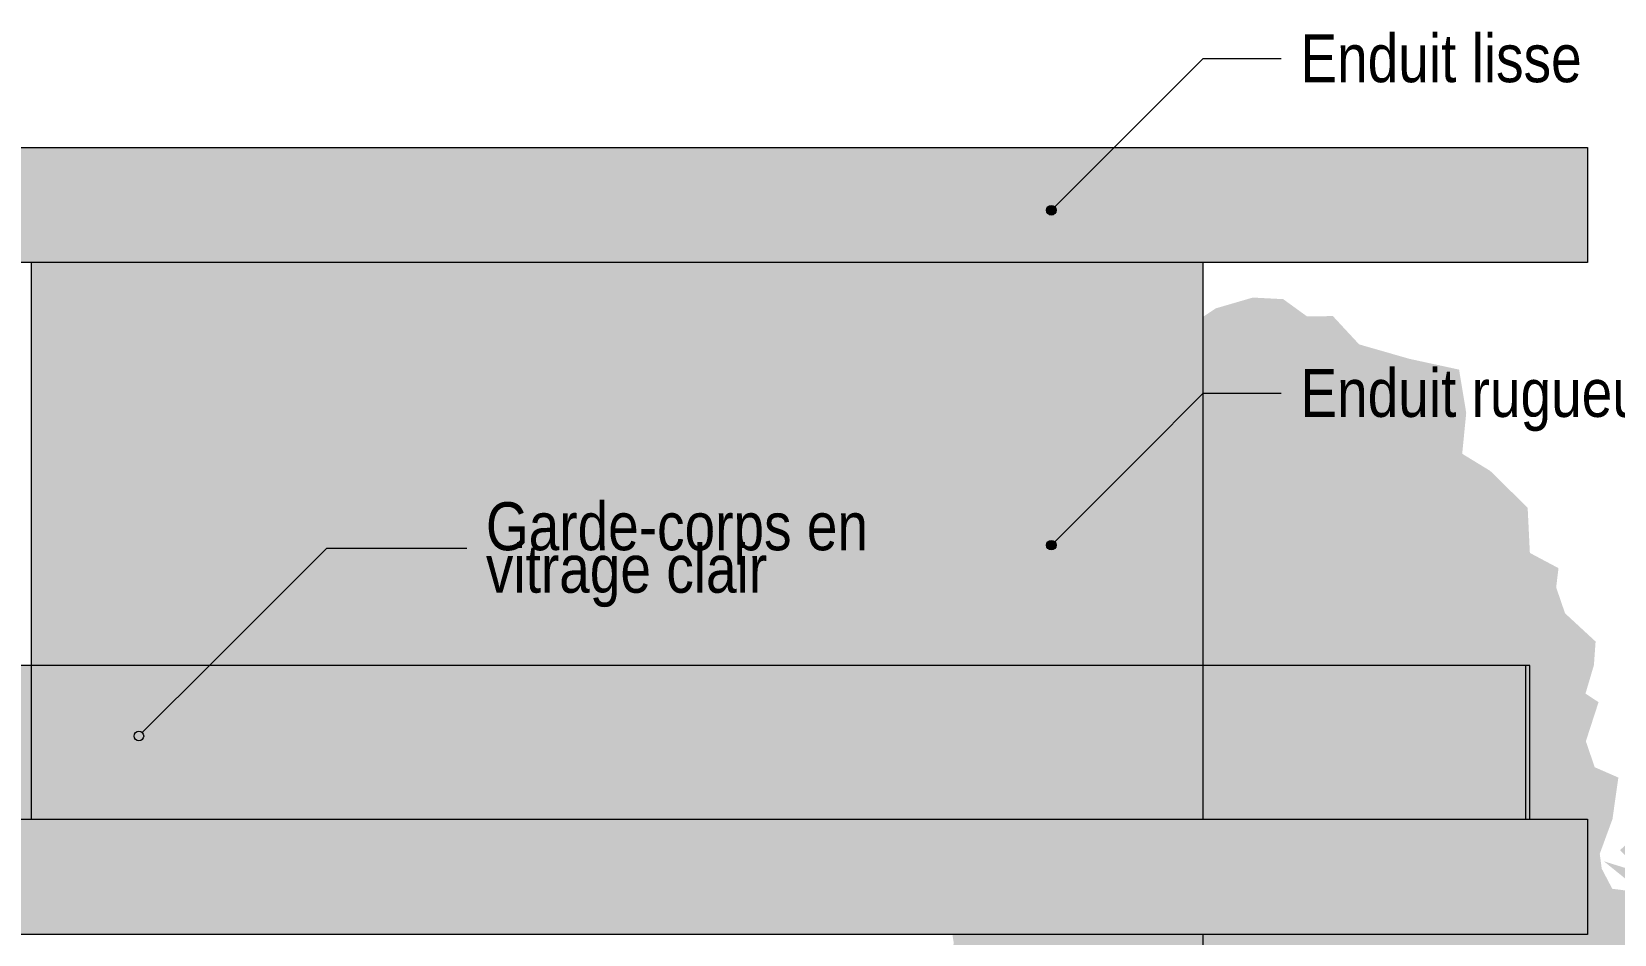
# Model space of a CAD drawing. Header units: centimetres. Extents: x -4381 to 5639, y -3920 to 4826.
# Drawn here: x 27.43 to 35.67, y 13.72 to 18.42 of the extents above; entities that cross this region are included whole.
import ezdxf
from ezdxf.xclip import XClip

# ---------------------------------------------------------------- set-up
doc = ezdxf.new("R2010")
doc.units = ezdxf.units.CM
doc.header["$MEASUREMENT"] = 0
doc.header["$XCLIPFRAME"] = 0
doc.set_wipeout_variables(frame=1)
doc.linetypes.add('Wipeout_Contour', pattern=[100, 0, -100])
for name, color, linetype, lineweight in [('00- Texts and Fills_Pen_No__7', 7, 'Continuous', 5), ('04-Textes  50 .text_Pen_No__7', 7, 'Continuous', 5), ('Dalles_Pen_No__1', 7, 'Continuous', 5), ('Structural - Bearing_Pen_No__1', 7, 'Continuous', 5)]:
    doc.layers.add(name, color=color, linetype=linetype, lineweight=lineweight)
for name, color, linetype, lineweight, true_color in [('00-TREES_Pen_No__185', 7, 'Continuous', 5, 0xbce39b), ('03-Personnages.2D_Pen_No__58', 7, 'Continuous', 5, 0xdf0000), ('Dalles_Pen_No__61', 7, 'Continuous', 5, 0x6a6a6a), ('Structural - Bearing_Pen_No__102', 7, 'Continuous', 5, 0xcccccc), ('Structural - Bearing_Pen_No__112', 7, 'Continuous', 5, 0xd5aaaa), ('Structural - Bearing_Pen_No__61', 7, 'Continuous', 5, 0x6a6a6a)]:
    doc.layers.add(name, color=color, linetype=linetype, lineweight=lineweight, true_color=true_color)
for name, color, linetype in [('04-Textes  50 .text', 7, 'Continuous'), ('Dalles', 7, 'Continuous'), ('Drawing & Figure', 7, 'Continuous'), ('Mur de clôture', 7, 'Continuous'), ('Structural - Bearing', 7, 'Continuous')]:
    doc.layers.add(name, color=color, linetype=linetype)
doc.styles.add('GENERATED_STYLE_2', font='')
doc.styles.get('GENERATED_STYLE_2').set_extended_font_data('Arial Narrow Occidental')

# ---------------------------------------------------------------- blocks, each defined once
blk = doc.blocks.new('Drawing_9_9', base_point=(-322.8585, 10.6179))
at = {"layer": '00-TREES_Pen_No__185', "linetype": 'Continuous', "lineweight": 0, "ltscale": 10, "true_color": 0x5e714d}
h = blk.add_hatch(color=77, dxfattribs=at)
h.paths.add_polyline_path([(31.9106, 14.1215), (31.9472, 13.9863), (32.1154, 13.9199), (32.2065, 13.8174), (32.2302, 13.6725), (32.1864, 13.5012), (32.2332, 13.2887), (32.36, 13.1543), (32.3937, 12.9739), (32.5436, 12.7719), (32.7366, 12.4219), (32.773, 12.3093), (32.8725, 12.3649), (32.8865, 12.2296), (33.0321, 12.163), (33.2481, 12.1776), (33.3472, 12.2913), (33.3368, 12.3815), (33.4356, 12.5274), (33.5257, 12.5539), (33.642, 12.529), (33.7357, 12.0911), (33.7696, 11.8882), (33.6822, 11.5134), (33.652, 11.2552), (33.6193, 10.8938), (34.0512, 10.8938), (34.0254, 10.9292), (33.9335, 11.1316), (33.9321, 11.3122), (33.9651, 11.6285), (34.0085, 11.8546), (34.0982, 11.9359), (34.1877, 12.0269), (34.3444, 12.1959), (34.3449, 12.1411), (34.4004, 12.0512), (34.5721, 11.9493), (34.7624, 11.9508), (34.865, 12.0194), (34.8183, 12.2222), (34.8045, 12.3349), (34.9523, 12.4038), (35.0643, 12.5176), (35.0503, 12.6658), (35.117, 12.7921), (35.2515, 12.906), (35.4664, 13.0657), (35.5659, 13.1213), (35.5777, 13.2569), (35.4965, 13.3369), (35.4951, 13.5174), (35.5971, 13.6634), (35.6961, 13.7899), (35.7627, 13.9356), (35.6626, 13.9477), (35.6037, 14.0601), (35.5934, 14.1374), (35.6597, 14.3185), (35.6903, 14.5348), (35.5673, 14.5887), (35.5211, 14.7238), (35.5872, 14.9275), (35.5192, 14.9721), (35.5631, 15.1208), (35.5719, 15.2434), (35.4127, 15.3905), (35.3665, 15.5256), (35.3786, 15.6257), (35.2296, 15.7051), (35.2181, 15.9404), (35.0231, 16.1324), (34.8773, 16.2216), (34.8982, 16.4346), (34.861, 16.66), (34.6025, 16.7161), (34.3407, 16.7914), (34.2041, 16.9387), (34.0687, 16.9376), (33.9454, 17.027), (33.7873, 17.0354), (33.5943, 16.9791), (33.3344, 16.8061), (33.2576, 16.7281), (33.0193, 16.6811), (32.8516, 16.6798), (32.7949, 16.5084), (32.6389, 16.2589), (32.5264, 16.2128), (32.4137, 16.1797), (32.4275, 16.0766), (32.3603, 16.0084), (32.4288, 15.9089), (32.4624, 15.7383), (32.4414, 15.5253), (32.3071, 15.3888), (32.2536, 15.2174), (32.197, 15.0364), (32.2438, 14.8239), (32.145, 14.6651), (32.0559, 14.516), (32.0796, 14.3711), (32.045, 14.258)])
h.paths.add_polyline_path([(33.8729, 12.5516), (34.0352, 12.5675), (34.1708, 12.546), (34.2615, 12.4887), (34.3203, 12.3989), (34.326, 12.3797), (34.0965, 12.1488), (33.9613, 12.1155)], flags=0)
at = {"layer": '04-Textes  50 .text_Pen_No__7', "linetype": 'Continuous', "ltscale": 10}
blk.add_line((33.529, 18.2814), (33.9348, 18.2814), dxfattribs=at)
at = {"layer": '04-Textes  50 .text_Pen_No__7', "linetype": 'Continuous', "char_height": 0.25, "attachment_point": 4, "style": 'GENERATED_STYLE_2'}
for s, insert in [('\\A1;{\\fArial Narrow Occidental|b0|i0|c0|p34;Enduit lisse}', (34.0348, 18.2806)), ('\\A1;{\\fArial Narrow Occidental|b0|i0|c0|p34;Enduit rugueux}', (34.0348, 16.501))]:
    blk.add_mtext(s, dxfattribs=dict(at, insert=insert))
at = {"color": 254, "linetype": 'Wipeout_Contour', "lineweight": 0, "ltscale": 137.554772}
blk.add_wipeout([(27.429, 17.2179), (27.429, 15.1179), (33.229, 15.1179), (33.229, 17.2179)], dxfattribs=at).dxf.layer = 'Structural - Bearing'
at = {"color": 254, "linetype": 'Wipeout_Contour', "lineweight": 0, "ltscale": 128.817206}
blk.add_wipeout([(22.029, 14.1179), (35.529, 14.1179), (35.529, 14.3179), (22.029, 14.3179)], dxfattribs=at).dxf.layer = 'Structural - Bearing'
at = {"layer": '04-Textes  50 .text', "linetype": 'Continuous', "lineweight": 0, "true_color": 0x000000}
blk.add_hatch(color=18, dxfattribs=at).paths.add_polyline_path([(32.7629, 15.7456), (32.761, 15.7551), (32.7556, 15.7633), (32.7474, 15.7687), (32.7379, 15.7706), (32.7283, 15.7687), (32.7202, 15.7633), (32.7148, 15.7551), (32.7129, 15.7456), (32.7148, 15.736), (32.7202, 15.7279), (32.7283, 15.7225), (32.7379, 15.7206), (32.7474, 15.7225), (32.7556, 15.7279), (32.761, 15.736)])
at = {"layer": 'Structural - Bearing_Pen_No__112', "linetype": 'Continuous', "ltscale": 10}
blk.add_hatch(color=256, dxfattribs=at).paths.add_polyline_path([(27.429, 17.2179), (27.429, 15.1179), (33.229, 15.1179), (33.229, 17.2179)])
at = {"layer": 'Structural - Bearing_Pen_No__61', "linetype": 'Continuous', "ltscale": 10}
blk.add_hatch(color=256, dxfattribs=at).paths.add_polyline_path([(22.029, 14.1179), (35.529, 14.1179), (35.529, 14.3179), (22.029, 14.3179)])
at = {"layer": '00- Texts and Fills_Pen_No__7', "linetype": 'Continuous', "ltscale": 10}
blk.add_line((28.9652, 15.7292), (29.694, 15.7292), dxfattribs=at)
at = {"layer": '04-Textes  50 .text_Pen_No__7', "linetype": 'Continuous', "ltscale": 10}
blk.add_circle((32.7379, 15.7456), 0.025, dxfattribs=at)
at = {"layer": '00- Texts and Fills_Pen_No__7', "linetype": 'Continuous', "insert": (29.794, 15.6957), "char_height": 0.25, "width": 2.359623, "attachment_point": 4, "line_spacing_factor": 0.530688, "style": 'GENERATED_STYLE_2'}
blk.add_mtext('\\A1;{\\fArial Narrow Occidental|b0|i0|c0|p34;Garde-corps en vitrage clair}', dxfattribs=at)
at = {"color": 254, "linetype": 'Wipeout_Contour', "lineweight": 0, "ltscale": 135.135207}
blk.add_wipeout([(22.029, 17.6179), (22.029, 17.2179), (35.529, 17.2179), (35.529, 17.6179)], dxfattribs=at).dxf.layer = 'Dalles'
at = {"color": 254, "linetype": 'Wipeout_Contour', "lineweight": 0, "ltscale": 152.69496}
blk.add_wipeout([(35.209, 14.3179), (35.229, 14.3179), (35.229, 15.1179), (35.209, 15.1179)], dxfattribs=at).dxf.layer = 'Structural - Bearing'
at = {"layer": '04-Textes  50 .text', "linetype": 'Continuous', "lineweight": 0, "true_color": 0x000000}
blk.add_hatch(color=18, dxfattribs=at).paths.add_polyline_path([(32.7629, 17.4902), (32.761, 17.4998), (32.7556, 17.5079), (32.7474, 17.5133), (32.7379, 17.5152), (32.7283, 17.5133), (32.7202, 17.5079), (32.7148, 17.4998), (32.7129, 17.4902), (32.7148, 17.4807), (32.7202, 17.4726), (32.7283, 17.4671), (32.7379, 17.4652), (32.7474, 17.4671), (32.7556, 17.4726), (32.761, 17.4807)])
at = {"layer": 'Dalles_Pen_No__61', "linetype": 'Continuous', "ltscale": 10}
blk.add_hatch(color=256, dxfattribs=at).paths.add_polyline_path([(22.029, 17.6179), (22.029, 17.2179), (35.529, 17.2179), (35.529, 17.6179)])
at = {"layer": 'Structural - Bearing_Pen_No__102', "linetype": 'Continuous', "ltscale": 10}
blk.add_hatch(color=256, dxfattribs=at).paths.add_polyline_path([(35.209, 14.3179), (35.229, 14.3179), (35.229, 15.1179), (35.209, 15.1179)])
at = {"layer": '04-Textes  50 .text_Pen_No__7', "linetype": 'Continuous', "ltscale": 10}
blk.add_circle((32.7379, 17.4902), 0.025, dxfattribs=at)
at = {"color": 254, "linetype": 'Wipeout_Contour', "lineweight": 0, "ltscale": 135.7762}
blk.add_wipeout([(22.029, 17.6179), (35.529, 17.6179), (35.529, 17.8179), (22.029, 17.8179)], dxfattribs=at).dxf.layer = 'Structural - Bearing'
at = {"color": 254, "linetype": 'Wipeout_Contour', "lineweight": 0, "ltscale": 129.657569}
blk.add_wipeout([(22.329, 14.3179), (35.209, 14.3179), (35.209, 15.1179), (22.329, 15.1179)], dxfattribs=at).dxf.layer = 'Structural - Bearing'
at = {"layer": '03-Personnages.2D_Pen_No__58', "linetype": 'Continuous', "lineweight": 0, "ltscale": 10, "true_color": 0x6f0000}
blk.add_hatch(color=16, dxfattribs=at).paths.add_polyline_path([(34.8843, 15.4021), (34.8765, 15.4633), (34.8921, 15.479), (34.9006, 15.4899), (34.895, 15.5288), (34.9057, 15.5334), (34.9222, 15.5131), (34.9291, 15.5126), (34.9341, 15.5145), (34.9416, 15.5217), (34.9435, 15.5213), (34.9467, 15.5181), (34.951, 15.5184), (34.9535, 15.5208), (34.9553, 15.5247), (34.9611, 15.5235), (34.9644, 15.5261), (34.966, 15.5307), (34.9706, 15.5356), (34.9742, 15.5332), (34.9861, 15.5296), (34.9916, 15.5305), (34.9933, 15.533), (34.9966, 15.5449), (34.9994, 15.5569), (35.0033, 15.5666), (35.0055, 15.5693), (35.0119, 15.5718), (35.0161, 15.5723), (35.0182, 15.5737), (35.0185, 15.5679), (35.0346, 15.5679), (35.0533, 15.5867), (35.064, 15.6269), (35.0654, 15.6551), (35.06, 15.6778), (35.0373, 15.6952), (35.0225, 15.7006), (35.0185, 15.7167), (35.0064, 15.7341), (34.9759, 15.7515), (34.936, 15.7529), (34.9095, 15.7458), (34.8915, 15.7334), (34.8649, 15.6844), (34.843, 15.6342), (34.8506, 15.6061), (34.8435, 15.5918), (34.8074, 15.6044), (34.7839, 15.6075), (34.7745, 15.5809), (34.7682, 15.5699), (34.7494, 15.5574), (34.7116, 15.5469), (34.6965, 15.5428), (34.668, 15.5315), (34.6475, 15.5115), (34.6275, 15.4819), (34.6152, 15.4177), (34.6064, 15.3717), (34.596, 15.3045), (34.5813, 15.2405), (34.5703, 15.1831), (34.5615, 15.1371), (34.5602, 15.1303), (34.5579, 15.1179), (34.862, 15.1179), (34.8623, 15.1292), (34.8686, 15.1763), (34.8859, 15.2171), (34.8953, 15.2453), (34.9047, 15.2641), (34.9078, 15.2814), (34.9063, 15.3033), (34.8953, 15.3598)])
at = {"layer": 'Structural - Bearing_Pen_No__102', "linetype": 'Continuous', "ltscale": 10}
blk.add_hatch(color=256, dxfattribs=at).paths.add_polyline_path([(22.329, 14.3179), (35.209, 14.3179), (35.209, 15.1179), (22.329, 15.1179)])
at = {"layer": 'Structural - Bearing_Pen_No__61', "linetype": 'Continuous', "ltscale": 10}
blk.add_hatch(color=256, dxfattribs=at).paths.add_polyline_path([(22.029, 17.6179), (35.529, 17.6179), (35.529, 17.8179), (22.029, 17.8179)])
at = {"layer": '00- Texts and Fills_Pen_No__7', "linetype": 'Continuous', "ltscale": 10}
blk.add_line((28.0049, 14.7688), (28.9652, 15.7292), dxfattribs=at)
blk.add_circle((27.9872, 14.7511), 0.025, dxfattribs=at)
at = {"layer": '04-Textes  50 .text_Pen_No__7', "linetype": 'Continuous', "ltscale": 10}
blk.add_line((32.7556, 17.5079), (33.529, 18.2814), dxfattribs=at)
at = {"layer": 'Dalles_Pen_No__1', "linetype": 'Continuous', "ltscale": 10}
blk.add_line((35.529, 17.6179), (35.529, 17.2179), dxfattribs=at)
at = {"layer": 'Structural - Bearing_Pen_No__1', "linetype": 'Continuous', "ltscale": 10}
for p, q in [((22.029, 17.8179), (35.529, 17.8179)), ((35.529, 17.8179), (35.529, 17.6179)), ((27.429, 14.3179), (27.429, 17.2179)), ((35.229, 15.1179), (35.209, 15.1179))]:
    blk.add_line(p, q, dxfattribs=at)
at = {"color": 254, "linetype": 'Wipeout_Contour', "lineweight": 0, "ltscale": 257.167105}
blk.add_wipeout([(33.529, 11.2179), (33.529, 10.8179), (33.6799, 11.0562), (34.7005, 11.5562), (36.0264, 12.5562), (37.1332, 14.702), (33.529, 11.8179)], dxfattribs=at).dxf.layer = 'Mur de clôture'
at = {"color": 254, "linetype": 'Wipeout_Contour', "lineweight": 0, "ltscale": 148.390571}
blk.add_wipeout([(33.229, 15.1179), (33.529, 15.1179), (33.529, 17.2179), (33.229, 17.2179)], dxfattribs=at).dxf.layer = 'Structural - Bearing'
at = {"layer": '03-Personnages.2D_Pen_No__58', "linetype": 'Continuous', "lineweight": 0, "ltscale": 10, "true_color": 0x370000}
blk.add_hatch(color=18, dxfattribs=at).paths.add_polyline_path([(34.5579, 15.1179), (34.5554, 15.1048), (34.5624, 15.1035), (34.5631, 15.082), (34.5592, 15.0375), (34.5581, 15.0067), (34.557, 14.9878), (34.5521, 14.9626), (34.5514, 14.9461), (34.5597, 14.9278), (34.5644, 14.915), (34.57, 14.9067), (34.565, 14.8933), (34.568, 14.8833), (34.5747, 14.882), (34.5844, 14.8945), (34.5671, 14.7852), (34.5541, 14.5941), (34.533, 14.4629), (34.5152, 14.3333), (34.5136, 14.3186), (34.6537, 14.3179), (34.6734, 14.4333), (34.6977, 14.5605), (34.7186, 14.7617), (34.7144, 14.5889), (34.7212, 14.4289), (34.7188, 14.3179), (34.8601, 14.3179), (34.8554, 14.3656), (34.8714, 14.4804), (34.8725, 14.6194), (34.8697, 14.8218), (34.861, 14.9343), (34.8734, 14.9394), (34.8639, 14.979), (34.858, 14.9992), (34.8548, 15.0693), (34.8608, 15.0775), (34.862, 15.1179)])
at = {"layer": 'Structural - Bearing_Pen_No__112', "linetype": 'Continuous', "ltscale": 10}
blk.add_hatch(color=256, dxfattribs=at).paths.add_polyline_path([(33.229, 15.1179), (33.529, 15.1179), (33.529, 17.2179), (33.229, 17.2179)])
at = {"layer": '04-Textes  50 .text_Pen_No__7', "linetype": 'Continuous', "ltscale": 10}
for p, q in [((32.7556, 15.7633), (33.529, 16.5367)), ((33.529, 16.5367), (33.9348, 16.5367))]:
    blk.add_line(p, q, dxfattribs=at)
at = {"layer": 'Dalles_Pen_No__1', "linetype": 'Continuous', "ltscale": 10}
blk.add_line((35.529, 17.2179), (22.029, 17.2179), dxfattribs=at)
at = {"layer": 'Structural - Bearing_Pen_No__1', "linetype": 'Continuous', "ltscale": 10}
for p, q in [((33.529, 15.1179), (33.529, 17.2179)), ((35.209, 15.1179), (22.329, 15.1179)), ((35.209, 15.1179), (22.349, 15.1179)), ((33.529, 14.3179), (33.529, 15.1179)), ((35.209, 14.3179), (35.209, 15.1179)), ((35.229, 14.3179), (35.229, 15.1179)), ((22.029, 14.3179), (35.529, 14.3179))]:
    blk.add_line(p, q, dxfattribs=at)
at = {"color": 254, "linetype": 'Wipeout_Contour', "lineweight": 0, "ltscale": 128.273747}
blk.add_wipeout([(22.029, 14.1179), (22.029, 13.7179), (35.529, 13.7179), (35.529, 14.1179)], dxfattribs=at).dxf.layer = 'Dalles'
at = {"layer": '00-TREES_Pen_No__185', "linetype": 'Continuous', "lineweight": 0, "ltscale": 10, "true_color": 0xcce6a1}
blk.add_hatch(color=71, dxfattribs=at).paths.add_polyline_path([(35.3764, 12.899), (35.4342, 12.8504), (35.4954, 12.8125), (35.4651, 12.7971), (35.4401, 12.7824), (35.6169, 12.6668), (35.9098, 12.6344), (35.8188, 12.5983), (35.5588, 12.5929), (35.5775, 12.516), (36.1694, 12.5159), (36.1268, 12.4406), (35.6765, 12.5037), (35.71, 12.4329), (35.6937, 12.4107), (36.0007, 12.3621), (35.7864, 12.3014), (35.824, 12.2535), (36.0536, 12.2556), (35.9275, 12.1832), (36.3013, 12.2058), (36.0902, 12.069), (36.1886, 12.0782), (36.3347, 12.0818), (36.3212, 12.059), (36.473, 12.1112), (36.5152, 12.0696), (36.5329, 11.9074), (36.519, 11.6989), (36.5418, 11.5306), (36.5486, 11.2947), (36.6152, 10.9405), (36.6029, 10.5762), (36.6894, 10.5768), (36.8582, 10.5779), (36.8261, 11.0562), (36.7799, 11.4221), (36.761, 11.7266), (36.7782, 11.9639), (36.8478, 12.0604), (36.8527, 12.1304), (36.8817, 12.1768), (37.0898, 12.1628), (37.3567, 11.9938), (37.2419, 12.1146), (37.5388, 12.0775), (37.4675, 12.1491), (37.6077, 12.1662), (37.5526, 12.233), (37.7385, 12.2373), (37.7939, 12.3267), (37.8466, 12.3906), (37.7235, 12.4495), (37.77, 12.4709), (37.8967, 12.4995), (37.8046, 12.5435), (37.9852, 12.628), (37.8271, 12.6923), (38.0044, 12.7458), (38.0684, 12.7806), (37.8969, 12.8356), (37.9483, 12.9331), (37.9571, 12.9795), (37.9237, 13.0557), (37.9689, 13.1075), (37.9186, 13.1877), (37.8561, 13.233), (37.9377, 13.2853), (37.9068, 13.3191), (37.9345, 13.3594), (37.8639, 13.398), (37.8639, 13.4162), (37.7024, 13.4374), (37.829, 13.4634), (37.8352, 13.4937), (37.6687, 13.4517), (37.7916, 13.5692), (37.8181, 13.6802), (37.7481, 13.6804), (37.7232, 13.7061), (37.7988, 13.7443), (37.8035, 13.7658), (37.7282, 13.805), (37.7546, 13.8535), (37.657, 13.8652), (37.744, 13.9242), (37.5203, 13.8992), (37.6964, 14.0132), (37.6851, 14.0611), (37.5914, 14.0546), (37.5963, 14.101), (37.5876, 14.1502), (37.6154, 14.2141), (37.5981, 14.2902), (37.5651, 14.2789), (37.5166, 14.3046), (37.5289, 14.3746), (37.5593, 14.4109), (37.5203, 14.4137), (37.4287, 14.4199), (37.4227, 14.4523), (37.4681, 14.5438), (37.4008, 14.5803), (37.4185, 14.6382), (37.2763, 14.6122), (37.4099, 14.717), (37.4221, 14.7688), (37.2213, 14.7114), (37.2356, 14.7565), (37.2937, 14.8452), (37.2581, 14.8729), (37.2108, 14.8279), (37.0861, 14.7595), (37.1719, 14.8947), (37.2234, 15.0211), (37.1461, 15.0638), (37.1186, 15.1217), (37.0647, 15.1178), (37.0245, 15.163), (36.9164, 15.0556), (36.9633, 15.1969), (36.9032, 15.162), (36.9386, 15.3101), (36.8504, 15.2975), (36.8094, 15.3232), (36.776, 15.466), (36.7295, 15.45), (36.663, 15.4885), (36.6064, 15.4792), (36.5726, 15.4329), (36.5448, 15.3737), (36.4984, 15.4074), (36.5136, 15.2923), (36.6181, 15.055), (36.5496, 15.1103), (36.3958, 15.3114), (36.3627, 15.2361), (36.3202, 15.224), (36.2172, 15.2492), (36.2879, 14.9507), (36.1307, 15.0993), (36.0463, 15.0288), (36.02, 14.9864), (36.0863, 14.8657), (36.1295, 14.6063), (36.0397, 14.7884), (35.9846, 14.8572), (36.038, 14.6678), (35.9176, 14.7186), (35.8696, 14.6204), (36.0159, 14.4261), (35.8242, 14.5431), (35.7958, 14.4967), (35.8091, 14.4125), (35.739, 14.3655), (35.8, 14.2711), (35.7589, 14.2523), (35.752, 14.2059), (35.6994, 14.1569), (35.7921, 14.0603), (35.7241, 14.0645), (35.6151, 14.0985), (35.8167, 13.935), (35.6201, 13.9604), (35.713, 13.9252), (35.7128, 13.8699), (35.6125, 13.8978), (35.7087, 13.8262), (35.5821, 13.8366), (35.5065, 13.7587), (35.5399, 13.6737), (35.4765, 13.6012), (35.5147, 13.5586), (35.7481, 13.4335), (35.5186, 13.4933), (35.4906, 13.3412), (35.5619, 13.2784), (35.4676, 13.2665), (35.4337, 13.1986), (35.4463, 13.1332), (35.5021, 13.0866), (35.3896, 13.062), (35.4736, 13.0045), (35.4043, 12.9946)])
at = {"layer": 'Dalles_Pen_No__61', "linetype": 'Continuous', "ltscale": 10}
blk.add_hatch(color=256, dxfattribs=at).paths.add_polyline_path([(22.029, 14.1179), (22.029, 13.7179), (35.529, 13.7179), (35.529, 14.1179)])
at = {"layer": 'Dalles_Pen_No__1', "linetype": 'Continuous', "ltscale": 10}
for p, q in [((35.529, 14.1179), (35.529, 13.7179)), ((35.529, 13.7179), (22.029, 13.7179))]:
    blk.add_line(p, q, dxfattribs=at)
at = {"layer": 'Structural - Bearing_Pen_No__1', "linetype": 'Continuous', "ltscale": 10}
for p, q in [((35.529, 14.3179), (35.529, 14.1179)), ((33.529, 10.6179), (33.529, 13.7179))]:
    blk.add_line(p, q, dxfattribs=at)

msp = doc.modelspace()

# ---------------------------------------------------------------- block references
at = {"layer": 'Drawing & Figure', "color": 151, "linetype": 'Continuous', "lineweight": 5, "ltscale": 10, "true_color": 0x80c2ff}
ref = msp.add_blockref('Drawing_9_9', (-322.85847, 10.61787), dxfattribs=at)
XClip(ref).set_block_clipping_path([(1, 0.9963282177), (50.7463984619, 21.3288080632)])

doc.saveas('drawing.dxf')
